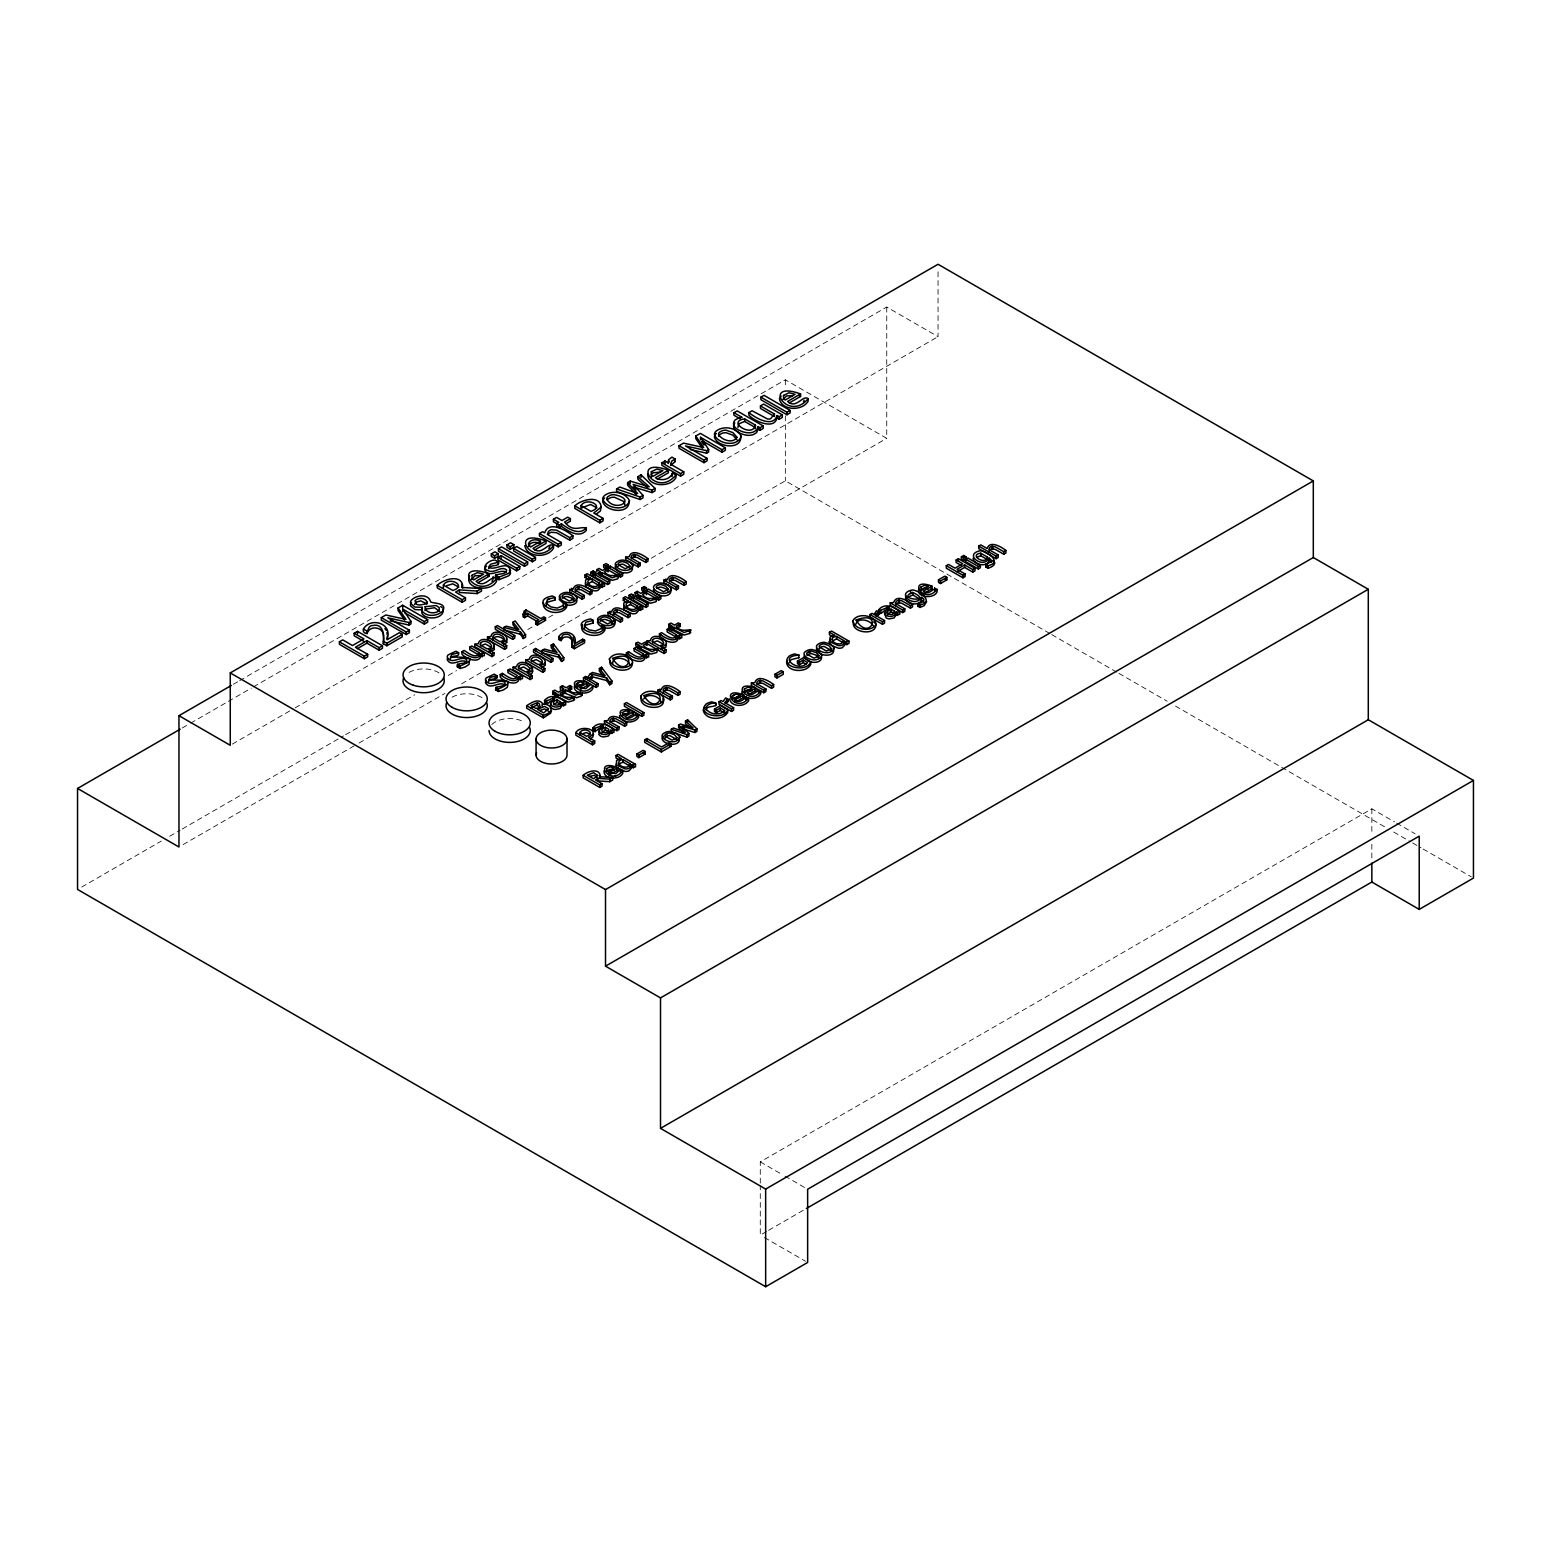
<?xml version="1.0" encoding="UTF-8"?>
<svg xmlns="http://www.w3.org/2000/svg" width="1551" height="1551" viewBox="0 0 1551 1551"><rect width="100%" height="100%" fill="white"/><g stroke="black" fill="none" stroke-linecap="round" stroke-linejoin="round"><path stroke-width="0.75" stroke-dasharray="5 3.75" d="M233.406 684.262L237.594 681.839M239.688 680.618L886.745 307.04L938.045 336.664L938.045 269.099M182.262 728.001L188.543 724.375M190.637 723.154L226.233 702.603M228.327 701.401L251.359 688.101M253.453 686.88L785.349 379.801L886.745 438.351L886.745 307.04M232.359 744.092L293.081 709.04M295.175 707.818L938.045 336.664M81.738 887.036L161.304 841.088M169.679 836.26L180.168 830.212M182.262 828.99L343.488 735.911M345.582 734.689L414.699 694.79M448.2 675.46L456.576 670.614M527.767 629.512L534.048 625.887M548.705 617.414L552.893 615.01M651.323 558.186L785.349 480.81L1049.678 633.428M183.154 844.578L356.963 744.228M359.056 743.026L444.904 693.452M461.655 683.778L886.745 438.351M760.281 1183.161L760.281 1161.893L1371.84 808.808L1394.504 821.894M766.562 1231.494L760.281 1235.119L760.281 1185.526M768.656 1230.292L804.252 1209.722M1396.559 823.077L1415.113 833.779M1051.772 634.63L1116.817 672.184M1118.911 673.386L1167.166 701.246M1175.542 706.093L1385.334 827.206M1393.729 832.053L1410.518 841.747M1412.612 842.969L1421.007 847.796M1423.101 849.017L1471.356 876.877M760.281 1161.893L782.925 1174.979M785 1176.162L805.589 1188.066M764.391 1237.504L805.589 1261.293M1371.84 808.808L1371.84 834.787M1371.84 844.248L1371.84 858.42M785.349 379.801L785.349 387.013M785.349 415.881L785.349 480.81M491.803 724.53A20.609 11.904 0 0 1 524.238 722.068M452.078 697.233A20.609 11.904 0 0 1 484.513 699.695M409.076 672.397A20.609 11.904 0 0 1 441.492 674.859"/><path stroke-width="1.5" d="M788.994 662.975L791.068 659.698L798.959 657.663M551.536 710.707L550.547 713.286L543.315 717.822L526.681 708.225L526.681 705.686C530.81 703.088 538.333 697.814 542.423 703.379L542.501 704.27C550.527 703.282 556.46 711.541 543.315 715.302L526.681 705.686M462.76 588.081L461.771 584.417M600.218 778.001L599.558 775.558M829.01 641.494L829.901 644.247M387.265 636.298L387.091 639.768L399.363 632.692L402.213 634.34L402.213 636.879L386.819 645.759L383.33 643.743L383.446 637.655M383.33 643.743C384.687 636.453 383.524 622.882 372.86 625.518C365.997 624.975 369.293 637.926 363.38 631.625L363.38 629.105C370.515 616.639 392.713 623.269 387.265 638.838M573.075 637.228L574.51 643.917L582.691 639.186L584.591 640.292L584.591 642.812L574.335 648.745L571.989 647.387L572.067 642.502M571.989 647.387C572.823 642.424 572.552 632.653 565.029 634.417C559.872 633.952 563.052 643.665 558.709 639.322L558.709 636.802C563.808 628.097 578.814 633.448 574.626 644.13M973.097 558.244C973.621 565.96 990.721 567.782 989.286 558.166L992.136 561.074L985.893 564.351L985.777 566.929L987.968 568.189C991.225 567.666 997.933 563.73 993.028 560.512M524.8 545.642C526.972 557.856 547.6 558.341 553.513 548.22L553.513 545.681C547.988 541.473 541.784 556.673 533.001 548.414L545.971 540.931L545.971 543.451L534.843 549.868M619.489 715.554C620.943 723.697 634.689 724.026 638.624 717.279L638.624 714.74C634.921 712.142 630.501 721.894 624.956 716.562L633.603 711.579L633.603 714.1L626.682 718.094M729.532 698.919C730.986 707.062 744.732 707.392 748.668 700.645L748.668 698.105C744.984 695.507 740.564 705.259 735 699.928L735 702.448M779.397 398.646C781.588 410.86 802.197 411.345 808.11 401.224L808.11 398.685C802.604 394.458 796.361 409.697 787.598 401.418L800.568 393.935L800.568 396.455L789.459 402.872M582.575 624.588C576.894 635.387 600.954 639.807 604.987 629.745L604.987 627.224L602.35 625.693L600.877 628.756L595.545 631.024L589.186 629.9L584.281 626.197L585.91 622.164L593.257 620.439L593.257 622.979L584.979 625.344L584.281 628.717M602.098 629.086L602.176 625.79M703.146 709.757C704.639 720.226 722.824 721.234 727.787 712.297L727.787 709.776L720.517 705.589L714.488 709.059L714.488 711.579L716.426 712.704L720.284 710.494L724.588 712.975L724.588 710.455L720.284 707.973L716.426 710.184L714.488 709.059M424.955 610.512L425.168 609.213L434.551 607.721L439.767 611.501M601.187 584.223L601.187 586.743L604.56 586.278L604.56 583.738L601.187 584.223L597.988 587.81A5.661 3.276 0 0 1 594.052 588.294L585.541 584.359L585.619 580.016A8.007 4.634 0 0 1 590.485 578.038L585.076 574.917L585.076 577.457L588.682 579.531M601.187 586.743L597.988 590.349A5.661 3.276 0 0 1 594.052 590.815L585.541 586.879L585.619 582.536M639.419 607.158L639.419 609.698L642.793 609.213L642.793 606.693L639.419 607.158L636.22 610.764A5.661 3.276 0 0 1 632.304 611.23L623.773 607.294L623.851 602.951A8.007 4.634 0 0 1 628.717 600.993L623.308 597.872L623.308 600.392L626.914 602.467M639.419 609.698L636.22 613.285A5.661 3.276 0 0 1 632.304 613.75L623.773 609.814L623.851 605.472M632.129 764.817L632.129 767.338L635.503 766.853L635.503 764.333L632.129 764.817L628.93 768.404A5.661 3.276 0 0 1 624.995 768.869L616.464 764.934L616.561 760.591A8.007 4.634 0 0 1 621.428 758.633L616.018 755.511L616.018 758.032L619.625 760.106M632.129 767.338L628.93 770.925A5.661 3.276 0 0 1 624.995 771.39L616.464 767.474M758.129 426.661L758.129 429.181L760.029 430.286L763.189 428.464L763.189 425.943L760.029 427.766L758.129 426.661L756.461 430.228L753.321 432.05A8.492 4.905 0 0 1 747.427 432.748C741.824 432.302 729.552 427.378 734.767 420.34A12.02 6.941 0 0 1 742.076 417.393L733.953 412.702L733.953 415.241L740.04 418.751M758.129 429.181L756.461 432.748L753.321 434.571A8.492 4.905 0 0 1 747.427 435.288C741.824 434.842 729.552 429.898 734.767 422.861M845.547 641.591L845.547 644.111L848.92 643.626L848.92 641.106L845.547 641.591L842.348 645.177A5.661 3.276 0 0 1 838.432 645.643L829.901 641.726L829.979 637.364A8.007 4.634 0 0 1 834.845 635.406L829.436 632.285L829.436 634.805L833.042 636.899M845.547 644.111L842.348 647.698A5.661 3.276 0 0 1 838.432 648.182L830.89 645.177M601.187 507.061C600.082 494.595 580.908 499.693 574.82 505.878L574.82 508.418L599.772 522.823L603.087 520.903L603.087 518.383L593.781 513.013L601.187 507.061L600.353 510.977L596.612 513.904M480.81 653.591C478.057 662.296 465.94 654.91 462.004 651.633L462.004 654.173C465.571 659.02 481.915 664.894 480.81 653.591L484.3 653.184L484.3 655.705L480.81 656.131M519.042 676.546C516.289 685.232 504.172 677.845 500.236 674.588L500.236 677.108C503.804 681.955 520.147 687.83 519.042 676.546L522.532 676.12L522.532 678.659L519.042 679.067M645.197 654.871C642.444 663.576 630.346 656.189 626.391 652.932L626.391 655.453C629.977 660.299 646.302 666.174 645.197 654.871L648.686 654.464L648.686 656.984L645.197 657.411M678.252 635.794C675.499 644.479 663.401 637.093 659.446 633.836L659.446 636.356C663.033 641.222 679.357 647.077 678.252 635.794L681.742 635.387L681.742 637.907L678.252 638.314M777.09 415.513C772.96 428.561 754.794 417.471 748.9 412.585L748.9 415.106C754.096 421.504 777.148 431.333 777.09 415.513L779.164 416.715L782.324 414.892L782.324 417.432L779.164 419.235L777.09 418.033M562.276 702.816C561.249 707.935 553.184 708.342 550.489 704.425L550.372 703.553C562.373 690.68 547.581 702.874 544.575 700.47C550.411 693.181 559.969 697.194 565.688 702.37L565.688 704.91L562.276 705.337L562.276 702.816L565.688 702.37M562.276 705.337L559.892 708.652L555.084 709.486A6.03 3.49 0 0 1 552.137 708.555L550.489 706.965M610.571 730.288C609.543 735.407 601.478 735.814 598.783 731.898L598.667 731.025C610.667 718.132 595.875 730.347 592.87 727.942C598.705 720.633 608.263 724.666 613.983 729.842L613.983 732.363L610.571 732.809L610.571 730.288L613.983 729.842M610.571 732.809L608.186 736.124L603.378 736.958A6.03 3.49 0 0 1 600.431 736.008L598.783 734.418L599.81 731.704M896.342 612.199C895.315 617.337 887.25 617.725 884.555 613.808L884.438 612.936C896.439 600.063 881.647 612.257 878.641 609.853C884.477 602.563 894.035 606.577 899.754 611.773L899.754 614.293L896.342 614.719L896.342 612.199L899.754 611.773M896.342 614.719L893.958 618.035L889.15 618.868A6.03 3.49 0 0 1 886.203 617.938L884.826 614.506M917.804 603.649C921.294 603.475 927.517 599.597 921.313 597.406C915.342 608.884 894.772 593.238 912.589 589.942C920.519 590.97 934.361 602.137 919.995 604.929L917.804 603.649L917.804 606.189L919.995 607.449L924.183 605.646L926.684 601.497M921.313 597.406C923.427 608.031 901.616 604.328 906.133 595.914M989.286 558.166C983.315 569.644 962.744 553.998 980.562 550.702C988.491 551.729 1002.334 562.877 987.968 565.669L985.893 564.351M599.423 583.195L596.767 586.259A3.257 1.881 0 0 1 594.149 586.511C588.43 586.743 584.359 579.298 592.23 579.046L599.423 583.195L598.86 587.228M637.655 606.15L634.999 609.194A3.257 1.881 0 0 1 632.381 609.446C626.662 609.679 622.591 602.234 630.462 602.001L637.655 606.15L637.655 608.671L630.462 604.522L625.906 606.732M630.365 763.79L627.709 766.834A3.257 1.881 0 0 1 625.072 767.086C619.353 767.318 615.301 759.893 623.172 759.641L630.365 763.79L630.171 767.086M755.473 425.129C752.603 438.448 725.946 421.29 744.693 418.906L755.473 425.129L755.182 428.813M843.783 640.563L841.146 643.607A3.257 1.881 0 0 1 838.509 643.859C832.79 644.092 828.738 636.666 836.59 636.414L843.783 640.563L843.783 643.083L836.59 638.934L832.034 641.145M987.56 557.158C985.312 565.805 968.347 554.715 980.717 553.203L987.56 557.158L987.56 559.678L980.717 555.723L976.568 557.41M560.531 701.808C559.388 708.826 547.774 702.971 557.061 699.811L560.531 701.808L560.531 704.328L557.061 702.332L557.061 699.811M608.38 733.293L608.826 731.801L605.375 729.804L605.375 727.283L608.826 729.28C607.682 736.298 596.069 730.424 605.375 727.283M894.597 611.191C893.454 618.209 881.84 612.354 891.127 609.194L894.597 611.191L894.597 613.711L891.127 611.714L891.127 609.194M549.888 546.34L548.899 548.55M672.01 476.603L672.494 473.016L675.926 475.013L675.926 477.534C670.478 488.235 646.34 486.801 647.853 473.617M620.361 769.548L615.689 773.658L609.097 772.611L609.097 775.151L617.744 770.149L617.744 767.629C592.075 757.702 609.369 787.753 622.785 770.808L620.478 769.47L620.361 772.068M746.07 700.024L746.264 696.864M919.084 588.449C914.877 597.329 933.76 599.675 937.037 591.881L937.037 589.361C933.334 586.763 928.913 596.515 923.368 591.183L932.015 586.181L932.015 588.721L923.368 593.703M471.504 579.357L475.013 575.731L481.081 575.595M528.406 546.514C529.763 541.59 536.84 541.396 540.485 543.839L540.485 541.299C536.84 538.876 529.763 539.069 528.406 543.994L530.578 547.018L540.485 541.299M621.893 716.135L624.239 713.712L628.271 713.615M783.003 399.518L786.531 395.893L792.6 395.738M743.976 692.541L747.155 689.865L752.041 690.757M479.026 652.564L479.026 655.104L469.72 649.714L469.72 647.194L479.026 652.564C476.758 660.203 467.53 652.351 464.098 650.431L462.004 651.633M613.207 615.534L613.75 613.963A5.06 2.928 0 0 1 615.708 612.412L619.353 612.703L628.136 617.666L630.249 616.464L630.249 613.944C626.294 610.687 614.215 603.281 611.443 611.986L607.953 612.393L607.953 614.913L620.439 622.125L622.533 620.904L622.533 618.384L613.207 613.013L613.75 611.443A5.06 2.928 0 0 1 615.708 609.892L619.353 610.163L628.136 615.146L630.249 613.944M643.413 653.843L643.413 656.383L634.107 650.993L634.107 648.473L643.413 653.843C641.145 661.482 631.936 653.63 628.504 651.711L626.391 652.932M675.945 638.838L676.469 637.287L667.163 631.916L667.163 629.396L676.469 634.766C674.2 642.405 664.991 634.533 661.56 632.634L659.446 633.836M663.091 693.258L663.615 691.707A5.06 2.928 0 0 1 665.592 690.156L669.218 690.428L678.02 695.41L680.114 694.189L680.114 691.668C676.158 688.411 664.08 681.005 661.308 689.71L657.818 690.137L657.818 692.657L670.303 699.85L672.397 698.648L672.397 696.128L663.091 690.738L663.615 689.167A5.06 2.928 0 0 1 665.592 687.616L669.218 687.907L678.02 692.89L680.114 691.668M774.434 413.981L774.434 416.502L760.455 408.436L760.455 405.916L774.434 413.981L770.653 418.673A3.432 1.978 0 0 1 767.493 418.983L752.041 410.763L748.9 412.585M895.489 605.995L896.032 604.425A5.06 2.928 0 0 1 897.99 602.874L901.616 603.165L910.418 608.128L912.511 606.926L912.511 604.405C908.556 601.148 896.478 593.742 893.706 602.447L890.235 602.854L890.235 605.375L902.701 612.587L904.815 611.365L904.815 608.845L895.489 603.475L896.032 601.904A5.06 2.928 0 0 1 897.99 600.353L901.616 600.625L910.418 605.607L912.511 604.405M988.879 552.078L989.402 550.508A5.06 2.928 0 0 1 991.36 548.957L995.005 549.248L1003.788 554.23L1005.901 553.009L1005.901 550.489C1001.946 547.232 989.868 539.826 987.095 548.531L980.814 544.905L978.7 546.107L978.7 548.627L996.091 558.67L998.185 557.468L998.185 554.928L988.879 549.558L989.402 547.988A5.06 2.928 0 0 1 991.36 546.437L995.005 546.708L1003.788 551.691L1005.901 550.489M563.517 607.158L563.866 606.131M367.122 633.564C369.623 624.471 384.648 626.992 383.33 636.802M561.191 640.621C562.858 634.553 572.881 636.22 571.989 642.773M422.221 607.313L421.872 610.745C426.486 617.376 437.518 616.387 442.772 610.978C448.084 601.807 430.461 603.921 430.48 601.42C428.309 593.471 416.153 595.061 411.5 600.063A10.14 5.855 0 0 0 410.569 603.378L415.028 607.081L422.221 607.313L421.872 613.265C426.195 621.098 445.408 618.771 443.082 608.651M492.675 637.48C494.575 628.504 512.295 640.078 499.752 641.571L492.675 637.48L492.675 640.02C494.071 634.185 503.455 636.802 504.56 641.339M625.014 505.199L624.045 501.632L614.506 497.27A5.991 3.451 0 0 0 610.241 497.832L607.914 499.17A6.03 3.49 0 0 0 607.236 499.945C615.921 512.78 637.984 499.364 614.506 494.75A5.991 3.451 0 0 0 610.241 495.292L607.914 496.63A6.03 3.49 0 0 0 606.945 499.112L607.352 500.023M643.626 698.958C647.349 692.657 659.446 695.759 661.094 702.235M706.015 709.97C707.101 704.484 717.085 708.555 715.98 703.049L711.696 701.847A15.083 8.705 0 0 0 706.442 703.805C695.042 714.332 723.755 721.448 727.787 709.776M550.372 706.073L551.497 704.232M668.132 463.439L669.47 461.151M587.674 678.95L588.566 677.419M604.056 770.731C603.048 779.494 619.14 780.463 622.785 773.329L622.785 770.808M741.998 691.087C740.99 699.85 757.082 700.819 760.727 693.685L760.727 691.164C757.024 688.547 752.603 698.299 747.039 692.987L755.686 687.985L755.686 690.505L748.784 694.499M414.485 604.328L416.463 602.021L420.709 600.877L426.816 603.707M543.335 602.738C541.764 613.42 562.334 616.077 566.755 606.809L566.755 604.27L564.118 602.757L562.645 605.821L557.294 608.089L550.954 606.945L546.049 603.242L547.658 599.229L555.025 597.503L555.025 600.024L546.747 602.408L546.049 605.782M609.911 660.435C607.604 671.312 633.021 674.491 632.401 662.742M641.242 697.698C638.295 709.408 667.764 711.347 662.878 698.764M853.399 622.106C851.092 633.002 876.509 636.181 875.888 624.413M670.672 465.436L675.189 461.558M589.361 680.269L592.385 677.69M786.764 660.648C784.709 671.893 806.229 673.89 810.746 664.39L810.746 661.87L803.496 657.682L797.466 661.153L797.466 663.692L799.405 664.817L803.244 662.587L806.113 664.255M491.997 581.412L492.695 580.152M803.496 401.554L804.193 400.294M450.236 658.845C451.419 654.27 459.988 657.954 458.611 652.738L455.975 651.226L448.065 654.949A7.503 4.323 0 0 0 447.328 657.391C451.845 665.34 461.093 655.045 466.696 659.582C467.452 665.573 455.858 661.366 457.409 666.891L460.182 668.481L465.164 666.988L469.081 664.39L469.274 661.133M488.468 681.8C489.651 677.225 498.239 680.889 496.863 675.693L494.207 674.162L486.297 677.884A7.503 4.323 0 0 0 485.56 680.327C490.077 688.276 499.325 677.981 504.928 682.518C506.576 688.179 490.62 685.581 498.414 688.896C522.338 678.834 496.882 680.114 488.584 680.152L490.252 677.419L496.863 675.693M566.755 604.27C559.989 619.217 527.224 600.78 552.35 595.972L555.025 597.503M604.987 627.224C598.221 642.172 565.456 623.735 590.582 618.907L593.257 620.439M601.691 732.886L605.375 729.804M887.463 614.816L891.127 611.714M810.746 661.87C806.714 673.541 778.001 666.426 789.42 655.918A15.083 8.705 0 0 1 794.674 653.94L798.959 655.142L798.765 657.779M488.643 568.674C490.252 563.808 499.616 567.53 498.53 562.063L495.157 560.124C489.437 559.388 479.143 568.073 488.701 570.846C494.73 573.637 501.186 565.398 506.518 569.915L506.498 570.865C504.598 576.061 494.575 571.989 495.467 577.67L498.995 579.706L508.418 575.944A10.101 5.836 0 0 0 510.531 572.901L509.31 570.167M489.05 573.792L476.079 581.276C484.881 589.516 491.085 574.316 496.591 578.542C476.041 603.339 449.557 559.484 489.05 573.792L489.05 576.313L477.941 582.73M553.513 545.681C532.962 570.477 506.46 526.623 545.971 540.931M675.926 475.013C655.375 499.81 628.892 455.936 668.384 470.244L668.384 472.764L657.275 479.181M808.11 398.685C787.559 423.481 761.076 379.627 800.568 393.935M638.624 714.74C627.069 730.967 607.061 703.631 632.459 710.92M748.668 698.105C735.271 715.069 717.977 685.019 743.646 694.945L743.646 697.465L736.725 701.459M760.727 691.164C749.152 707.392 729.164 680.036 754.562 687.326M937.037 589.361C923.62 606.305 906.327 576.274 932.015 586.181M874.493 614.952L875.733 613.75M480.577 645.817L485.308 643.995L491.609 647.426M518.81 668.752L523.54 666.93L530.132 670.982M531.47 661.443L536.181 659.621L542.501 663.072M558.709 639.322L559.95 637.81M652.622 642.676L657.353 640.854L663.654 644.305M616.561 763.111L615.844 766.524M587.674 583.777L592.23 581.567L599.423 585.735M725.248 703.553L727.904 701.711L727.904 699.191L725.713 697.911L722.979 701.556L721.118 700.49L719.024 701.692L719.024 704.232L731.51 711.424L733.604 710.222L733.604 707.683L724.744 702.584L727.904 699.191M876.179 616.406L878.835 614.564L878.835 612.025L876.664 610.764L873.93 614.409L872.069 613.343L869.975 614.545L869.975 617.065L882.461 624.278L884.555 623.075L884.555 620.536L875.695 615.417L878.835 612.025M908.13 597.174L912.744 594.983L919.588 598.938M544.575 700.47L544.575 703.01L546.708 704.232L550.935 700.916L554.269 700.781M592.87 727.942L592.87 730.463C596.166 733.972 598.434 725.907 602.563 728.253M469.662 575.906C463.361 589.225 491.667 592.753 496.591 581.063L496.591 578.542M780.037 397.308L781.181 396.067M574.917 684.902C570.71 693.782 589.593 696.128 592.87 688.334L592.87 685.813C581.315 702.041 561.307 674.685 586.705 681.975M606.383 771.157L610.047 769.374L614.099 770.401M732.285 698.454L738.334 696.981M920.635 589.71L924.299 587.945L928.351 588.973M703.786 708.555L704.91 707.411M724.588 710.455C720.11 715.69 711.638 714.72 707.023 710.222C702.002 705.22 717.745 699.637 715.806 705.666M485.56 567.084L486.607 566.134M544.575 703.01L545.855 701.827M592.87 730.463L594.169 729.3M570.361 518.674L564.564 522.028C572.998 532.516 578.988 526.487 586.297 527.883C579.143 536.103 567.996 528.523 561.423 523.85L559.291 525.072L553.416 521.756L553.416 519.236L556.576 517.414L561.947 520.516L567.744 517.162L570.361 518.674L570.361 521.194L566.503 523.424M618.81 575.382L612.218 577.844L602.234 572.707L599.074 572.513L599.074 575.033L602.234 575.227L612.218 580.365L617.88 578.756L618.81 575.382C614.467 574.723 608.768 577.941 604.328 571.485L608.186 569.256L606.441 568.248M657.062 598.337L650.451 600.78L640.466 595.642L637.306 595.448L637.306 597.969L640.466 598.163L650.451 603.3L656.112 601.691L657.062 598.337C652.7 597.658 647.019 600.877 642.56 594.421L646.437 592.191L644.693 591.183L644.693 593.723M564.002 690.951L560.144 693.181C564.545 698.822 570.225 697.155 574.626 697.097L569.004 699.617L558.03 694.402L554.87 694.208L554.87 696.748L556.305 695.914L552.718 693.859L552.718 691.319L554.812 690.117L558.399 692.192L562.257 689.943L564.002 690.951L564.002 693.491L560.144 695.72M574.626 697.097L573.696 700.47L568.015 702.06L558.03 696.922L556.615 697.737L556.615 695.216M567.802 691.3L571.66 689.071L571.66 686.531L567.802 688.78C572.241 695.216 577.922 691.998 582.284 692.677L575.673 695.119L565.688 689.982L564.273 690.796L562.528 689.788L563.944 688.974L560.357 686.899L560.357 689.439M582.284 692.677L581.334 696.05L576.662 697.737L562.528 692.328M635.794 643.355L639.38 645.429L639.38 647.95L635.794 645.875L635.794 643.355L637.888 642.153L641.474 644.208L645.352 641.978L647.077 642.986L643.219 645.216C647.62 650.858 653.301 649.171 657.702 649.132L652.079 651.653L641.125 646.437L637.965 646.244L637.965 648.764M690.757 630.036L684.165 632.498L674.181 627.341L671.021 627.166L671.021 629.687L674.181 629.88L684.165 635.018L689.827 633.409L690.757 630.036C686.414 629.376 680.734 632.595 676.275 626.139L680.133 623.909L680.133 626.43L676.275 628.659M885.563 613.614L886.649 612.684M553.843 704.794L557.061 702.332M656.926 588.411L658.477 587.519A3.994 2.307 0 0 1 661.327 587.15L665.806 588.721L668.539 591.9M730.734 697.194L731.839 696.418M598.802 619.935L599.888 619.179M523.036 614.235L525.867 609.911L540.872 618.558L543.819 616.852L545.506 617.841L545.506 620.361L537.402 625.053L535.696 624.064L535.696 621.544L538.72 619.799L527.573 613.362L524.548 615.107L523.036 614.235L523.036 616.755L524.548 617.628L527.573 615.883L536.859 621.253M590.369 738.838L592.87 736.899L593.471 734.205M806.346 1208.52L1371.84 882.034L1419.223 909.39L1419.223 836.163L807.644 1189.249L807.644 1262.475L765.651 1286.729L77.55 889.44L77.55 788.451L178.966 847.001L178.966 715.69L230.265 745.294L230.265 672.921L938.045 264.271L1313.309 480.926L1313.309 557.526L605.51 966.176L605.51 889.576L1313.309 480.926M178.966 715.69L231.312 685.464M77.55 788.451L180.168 729.203M498.433 548.705L501.574 546.883L527.65 561.927L527.65 564.448L524.49 566.27L498.433 551.225L498.433 548.705L524.49 563.75L527.65 561.927M733.953 412.702L737.113 410.899L763.189 425.943M760.882 397.172L764.023 395.35L790.099 410.414L790.099 412.934L786.939 414.757L760.882 399.693L760.882 397.172L786.939 412.236L790.099 410.414M491.318 553.901L494.905 551.826L498.181 553.726L498.181 556.247L494.595 558.321L491.318 556.421L491.318 553.901L494.595 555.781L498.181 553.726M507.003 544.847L510.589 542.772L513.866 544.653L513.866 547.193L510.279 549.267L507.003 547.367L507.003 544.847L510.279 546.727L513.866 544.653M357.37 648.667L366.928 643.142L379.142 650.199L382.457 648.279L382.457 645.759L379.142 647.659L366.928 640.621L355.45 647.232L367.665 654.289L367.665 656.829L364.349 658.729L339.398 644.324L339.398 641.804L342.713 639.884L352.504 645.546L363.981 638.915L354.19 633.254L354.19 635.794L363.981 641.435M354.19 633.254L357.505 631.354L382.457 645.759M402.833 611.695L402.833 609.175L410.957 621.369L408.941 622.533L387.866 617.821L409.367 630.229L409.367 632.75L406.265 634.533L381.313 620.129L381.313 617.608L385.831 614.991L405.955 619.411L398.084 607.934L402.698 605.258L427.649 619.663L427.649 622.203L424.334 624.103L404.772 612.819M459.348 589.903L455.567 592.094L465.474 597.833L465.474 600.353L462.159 602.273L437.208 587.868L437.208 585.328C442.985 579.609 460.686 573.696 462.76 585.561L461.752 587.441L481.489 588.585L481.489 591.105L477.185 593.587L459.348 592.443L459.348 589.903L477.185 591.067L481.489 588.585M700.509 439.825L700.509 437.304L708.633 449.499L706.636 450.662L685.542 445.951L707.043 458.359L707.043 460.88L703.941 462.663L678.989 448.258L678.989 445.738L683.526 443.121L703.65 447.541L695.779 436.064L700.373 433.388L725.325 447.793L725.325 450.333L722.01 452.233L702.467 440.949M443.373 585.057C448.762 575.983 467.801 585.58 452.795 590.504L443.373 585.057L443.373 587.596M580.985 505.607C586.801 496.533 605.762 506.266 590.95 511.365L580.985 505.607L580.985 508.146L590.621 504.482L596.883 507.836M363.38 629.105L367.122 631.044M497.929 557.468L501.089 555.646L519.798 566.464L519.798 568.984L516.657 570.807L497.929 559.989L497.929 557.468L516.657 568.286L519.798 566.464M513.614 548.414L516.774 546.592L535.483 557.41L535.483 559.93L532.342 561.753L513.614 550.935L513.614 548.414L532.342 559.213L535.483 557.41M572.901 535.812L569.74 537.635L556.557 530.151L551.109 529.744A7.6 4.382 0 0 0 548.162 532.071L547.348 534.416L561.326 542.482L561.326 545.002L558.186 546.824L539.457 536.026L539.457 533.505L542.617 531.683L544.692 532.885C548.841 519.818 566.949 530.927 572.901 535.812L572.901 538.333L569.74 540.155L556.557 532.691L551.109 532.264A7.6 4.382 0 0 0 548.162 534.591M655.026 488.391L652.099 490.077L633.099 484.397L642.986 495.351L642.986 497.871L640.098 499.538L616.581 491.493L616.581 488.972L619.857 487.072L637.655 493.548L627.612 482.613L630.21 481.101L649.249 486.84L637.868 476.68L641.048 474.858L655.026 488.391L655.026 490.911L652.099 492.598L633.099 486.917L635.929 490.038M675.189 459.038L672.048 460.841L670.478 464.137L683.758 471.795L683.758 474.335L680.598 476.138L661.889 465.339L661.889 462.818L665.03 460.996L667.822 462.605L668.675 459.619L671.913 457.138L675.189 459.038L675.034 461.655M760.455 405.916L763.596 404.094L782.324 414.892M495.467 575.13L498.995 577.185L508.418 573.424A10.101 5.836 0 0 0 510.531 570.361C507.235 559.64 494.847 571.621 488.662 567.084L490.62 564.254L498.53 562.063M553.416 519.236L558.806 522.338L556.673 523.559L556.673 526.08L559.291 527.592L561.423 526.371C567.996 531.043 579.143 538.624 586.297 530.403L586.297 527.883M668.384 470.244L655.414 477.727C661.036 481.45 670.187 479.686 672.494 473.016M390.212 620.865L408.941 625.053L410.957 623.89L410.957 621.369M690.234 449.519L706.636 453.183L708.633 452.02L708.633 449.499M493.16 579.085L493.16 576.565M495.467 577.67L497.27 577.418M339.398 641.804L364.349 656.209L367.665 654.289M383.33 641.222L386.819 643.238L402.213 634.34M381.313 617.608L406.265 632.013L409.367 630.229M402.833 609.175L424.334 621.583L427.649 619.663M437.208 585.328L462.159 599.733L465.474 597.833M539.457 533.505L558.186 544.304L561.326 542.482M574.82 505.878L599.772 520.283L603.087 518.383M616.581 488.972L640.098 497.018L642.986 495.351M661.889 462.818L680.598 473.617L683.758 471.795M678.989 445.738L703.941 460.143L707.043 458.359M700.509 437.304L722.01 449.712L725.325 447.793M495.292 626.759L497.386 625.557L514.777 635.58L514.777 638.12L512.664 639.322L495.292 629.299L495.292 626.759L512.664 636.802L514.777 635.58M585.076 574.917L587.189 573.715L604.56 583.738M590.757 572.377L593.141 571.001L595.332 572.261L595.177 577.282L607.643 584.494L609.737 583.273L609.737 580.753L597.271 573.54L592.928 576.158L590.757 574.917L590.757 572.377L592.928 573.637L595.332 572.261M608.205 564.816L605.821 566.212L605.821 568.732L603.63 567.472L603.63 564.952L606.034 563.575L608.205 564.816L608.186 571.776L606.441 570.768M596.902 572.145L596.902 569.624L598.996 568.403L602.583 570.477L610.144 566.115L622.63 573.327L622.63 575.848L620.536 577.05L608.05 569.857M585.076 577.457L587.189 576.235M524.994 614.254L524.141 613.44L525.867 612.432L525.867 609.911M458.611 652.738L452 654.483L450.352 657.217C458.65 657.178 484.106 655.879 460.182 665.961L457.409 664.371M469.72 647.194L471.814 645.972L484.3 653.184M474.858 644.227L478.251 643.762C481.14 632.285 504.812 647.038 488.798 649.85L494.032 652.874L494.032 655.394L491.938 656.616L474.858 646.748L474.858 644.227L491.938 654.095L494.032 652.874M487.499 636.918L490.911 636.472C493.8 624.995 517.452 639.729 501.458 642.56L506.673 645.565L506.673 648.105L504.579 649.307L487.499 639.458L487.499 636.918L504.579 646.786L506.673 645.565M503.92 627.438L506.188 626.139L518.829 629.493L512.993 622.203L515.184 620.943L525.556 634.689L525.556 637.209L523.307 638.508L520.322 634.204L520.322 631.684L503.92 627.438L503.92 629.977L520.322 634.204M591.997 590.989L589.903 592.211L581.121 587.228L577.476 586.957A5.06 2.928 0 0 0 575.518 588.508L574.975 590.059L584.3 595.448L584.3 597.969L582.207 599.19L569.721 591.978L569.721 589.458L573.211 589.05C575.983 580.345 588.042 587.732 591.997 590.989L591.997 593.529L589.903 594.731L581.121 589.748L577.476 589.477A5.06 2.928 0 0 0 575.518 591.028M599.074 572.513L600.489 571.699L596.902 569.624M647.95 558.709L645.836 559.911L637.054 554.928L633.409 554.657A5.06 2.928 0 0 0 631.451 556.208L630.908 557.778L640.233 563.149L640.233 565.669L638.14 566.89L625.654 559.678L625.654 557.158L629.144 556.751C631.916 548.046 643.975 555.452 647.95 558.709L647.95 561.229L645.836 562.431L637.054 557.468L633.409 557.177A5.06 2.928 0 0 0 631.451 558.728M487.499 639.458L489.593 638.236M457.409 666.891L459.639 666.659M535.696 621.544L537.402 622.513L545.506 617.841M569.721 589.458L582.207 596.65L584.3 595.448M595.177 574.762L607.643 581.974L609.737 580.753M608.05 567.317L620.536 574.529L622.63 573.327M625.654 557.158L638.14 564.37L640.233 563.149M535.696 624.064L538.72 622.319M523.307 638.508L523.307 635.968L525.556 634.689M533.525 649.714L535.618 648.492L553.009 658.535L553.009 661.056L550.896 662.277L533.525 652.234L533.525 649.714L550.896 659.737L553.009 658.535M623.308 597.872L625.421 596.65L642.793 606.693M628.989 595.332L631.373 593.936L633.564 595.196L633.409 600.237L645.875 607.43L647.988 606.228L647.988 603.688L635.503 596.495L631.16 599.113L628.989 597.852L628.989 595.332L631.16 596.573L633.564 595.196M644.266 586.511L644.053 591.668L641.862 590.408L641.862 587.887L644.266 586.511L646.437 587.771L646.437 594.712M637.306 597.969L638.721 597.154L635.135 595.08L635.135 592.56L637.228 591.358L640.815 593.413L648.376 589.05L660.862 596.263L660.862 598.783L658.768 600.004L646.282 592.792M623.308 600.392L625.421 599.171M646.437 587.771L644.053 589.147L641.862 587.887M558.709 636.802L561.191 638.101M500.236 674.588L502.35 673.367C505.781 675.286 514.99 683.138 517.259 675.519L507.952 670.129L507.952 672.649L517.259 678.039M507.952 670.129L510.046 668.927L522.532 676.12M513.09 667.163L516.502 666.717C519.391 655.239 543.044 669.974 527.049 672.804L532.264 675.809L532.264 678.349L530.171 679.551L513.09 669.683L513.09 667.163L530.171 677.031L532.264 675.809M525.731 659.873L529.143 659.408C532.032 647.93 555.685 662.684 539.69 665.495L544.905 668.52L544.905 671.04L542.811 672.262L525.731 662.393L525.731 659.873L542.811 669.722L544.905 668.52M542.152 650.392L544.42 649.074L557.061 652.448L551.225 645.138L553.416 643.878L563.788 657.624L563.788 660.144L561.54 661.443L558.573 657.139L558.573 654.619L542.152 650.392L542.152 652.913L558.573 657.139M637.306 595.448L638.721 594.634L635.135 592.56M686.182 581.644L684.069 582.846L675.286 577.883L671.641 577.592A5.06 2.928 0 0 0 669.683 579.143L669.16 580.714L678.466 586.084L678.466 588.624L676.372 589.826L663.886 582.633L663.886 580.093L667.376 579.686C670.148 570.981 682.227 578.387 686.182 581.644L686.182 584.165L684.069 585.386L675.286 580.404L671.641 580.113A5.06 2.928 0 0 0 669.683 581.664M507.914 684.844L507.313 687.326L503.396 689.943L498.414 691.436L495.641 689.827L497.871 689.594M602.176 628.31L602.35 625.693M571.989 644.867L574.335 646.224L584.591 640.292M607.953 612.393L620.439 619.605L622.533 618.384M633.409 597.697L645.875 604.909L647.988 603.688M646.282 590.272L658.768 597.465L660.862 596.263M663.886 580.093L676.372 587.306L678.466 586.084M561.54 661.443L561.54 658.923L563.788 657.624M560.357 686.899L562.47 685.697L566.057 687.772L569.915 685.542L571.66 686.531M671.021 629.687L672.436 628.872L668.849 626.798L668.849 624.278L670.943 623.056L674.53 625.131L678.407 622.901L680.133 623.909M552.718 693.859L554.812 692.638M668.849 626.798L670.943 625.596M530.791 708.031L536.355 705.317L540.039 706.713M554.87 694.208L556.305 693.394L552.718 691.319M592.385 675.17L589.225 678.562L598.085 683.681L598.085 686.201L595.991 687.423L583.506 680.21L583.506 677.69L585.619 676.469L587.461 677.535L590.194 673.909L592.385 675.17L592.269 677.748M599.365 668.52L601.555 667.26L611.928 681.005L611.928 683.526L609.679 684.825L606.712 680.521L606.712 678L590.311 673.754L592.579 672.455L605.22 675.829L599.365 668.52L599.365 671.06L603.746 676.527M634.107 648.473L636.201 647.252L648.686 654.464M637.965 646.244L639.38 645.429M645.352 644.518L647.077 645.507L646.903 641.086L650.296 640.621C653.184 629.163 676.856 643.898 660.842 646.728L666.077 649.733L666.077 652.254L663.983 653.475L646.903 643.607M667.163 629.396L669.256 628.174L681.742 635.387M671.021 627.166L672.436 626.352L668.849 624.278M659.446 636.356L661.56 635.154M657.702 649.132L656.771 652.486L651.11 654.095L641.125 648.958L639.71 649.772L639.71 647.252M546.708 704.232L546.824 701.634M580.927 689.148L587.848 685.154L587.848 682.634L579.202 687.636L585.793 688.663L590.582 684.495M583.506 677.69L595.991 684.883L598.085 683.681M609.679 684.825L609.679 682.304L611.928 681.005M646.903 641.086L663.983 650.955L666.077 649.733M624.394 703.766L626.507 702.545L643.878 712.588L643.878 715.108L641.784 716.329L624.394 706.287L624.394 703.766L641.784 713.809L643.878 712.588M575.848 732.654C580.559 723.929 602.583 730.347 588.488 737.404L594.692 740.99L594.692 743.511L592.482 744.79L575.848 735.193L575.848 732.654L592.482 742.27L594.692 740.99M579.958 732.479C583.835 726.43 596.476 732.906 586.608 736.318L579.958 732.479L579.958 735M626.74 722.475L624.646 723.697L615.863 718.714L612.218 718.443A5.06 2.928 0 0 0 610.26 719.994L609.717 721.545L619.043 726.934L619.043 729.455L616.93 730.676L604.463 723.464L604.463 720.944L607.953 720.536C610.726 711.831 622.785 719.218 626.74 722.475L626.74 725.015L624.646 726.217L615.863 721.234L612.218 720.963A5.06 2.928 0 0 0 610.26 722.514M604.463 720.944L616.93 728.136L619.043 726.934M657.818 690.137L670.303 697.33L672.397 696.128M616.018 755.511L618.112 754.29L635.503 764.333M829.436 632.285L831.549 631.083L848.92 641.106M597.949 778.369L595.41 779.843L602.021 783.662L602.021 786.183L599.81 787.462L583.176 777.846L583.176 775.326C587.034 771.506 598.841 767.571 600.218 775.481L599.539 776.741L612.703 777.497L612.703 780.017L609.834 781.685L597.949 780.909L597.949 778.369L609.834 779.145L612.703 777.497M644.673 739.827L646.903 738.547L661.56 747.02L668.985 742.716L670.963 743.86L670.963 746.38L661.308 751.944L644.673 742.347L644.673 739.827L661.308 749.424L670.963 743.86M957.006 571.834L964.644 567.414L972.787 572.125L975.017 570.846L975.017 568.325L972.787 569.585L964.644 564.894L957.006 569.314L965.149 574.006L965.149 576.545L962.938 577.806L946.304 568.209L946.304 565.688L948.514 564.409L955.028 568.17L962.686 563.75L956.153 559.989L956.153 562.509L961.058 565.34M956.153 559.989L958.382 558.709L975.017 568.325M961.368 556.848L963.753 555.471L965.943 556.731L965.788 561.753L978.254 568.965L980.368 567.763L980.368 565.223L967.882 558.03L963.539 560.648L961.368 559.388L961.368 556.848L963.539 558.108L965.943 556.731M798.959 655.142C776.469 656.209 799.347 673.716 807.548 662.548L803.244 660.067L799.405 662.277L797.466 661.153M682.304 726.198L688.896 733.507L688.896 736.027L686.957 737.152L671.292 731.781L671.292 729.261L673.483 728.001L685.348 732.305L678.64 725.015L680.366 724.007L693.084 727.846L685.484 721.06L687.597 719.838L696.922 728.873L696.922 731.393L694.984 732.518L682.304 728.718L682.304 726.198L694.984 729.998L696.922 728.873M773.639 684.573L771.545 685.794L762.743 680.811L759.118 680.521A5.06 2.928 0 0 0 757.159 682.072L756.617 683.642L765.942 689.032L765.942 691.552L763.829 692.754L751.363 685.561L751.363 683.041L754.852 682.614C757.605 673.909 769.684 681.316 773.639 684.573L773.639 687.093L771.545 688.314L762.743 683.332L759.118 683.06A5.06 2.928 0 0 0 757.159 684.611M684.01 733.371L678.64 727.535L680.366 726.547M636.879 753.96L643.18 750.316L645.216 751.498L645.216 754.019L638.915 757.644L636.879 756.481L636.879 753.96L638.915 755.124L645.216 751.498M774.938 674.258L781.239 670.614L783.255 671.777L783.255 674.317L776.954 677.942L774.938 676.779L774.938 674.258L776.954 675.422L783.255 671.777M938.491 579.822L944.792 576.177L946.827 577.36L946.827 579.88L940.526 583.525L938.491 582.342L938.491 579.822L940.526 580.985L946.827 577.36M878.641 612.393C881.937 615.902 884.206 607.818 888.335 610.163M740.001 695.197L733.39 698.997L731.936 696.981L733.449 694.964L736.783 694.15L740.001 695.197L740.001 697.717M609.097 772.611L617.744 767.629M735 699.928L743.646 694.945M746.264 699.385L746.38 696.787M758.42 692.366L758.42 689.846M583.176 775.326L599.81 784.922L602.021 783.662M671.292 729.261L686.957 734.612L688.896 733.507M719.024 701.692L731.51 708.904L733.604 707.683M751.363 683.041L763.829 690.234L765.942 689.032M869.975 614.545L882.461 621.757L884.555 620.536M890.235 602.854L902.701 610.066L904.815 608.845M946.304 565.688L962.938 575.285L965.149 574.006M965.788 559.232L978.254 566.445L980.368 565.223M978.7 546.107L996.091 556.15L998.185 554.928M917.804 606.189L919.995 605.51M985.777 566.929L986.746 566.638M660.513 997.913L1368.292 589.283L1368.292 719.742L660.513 1128.372L660.513 997.913L605.51 966.176M660.513 1128.372L765.651 1189.094L1473.45 780.444L1473.45 878.079L1419.223 909.39M540 710.455L544.498 708.904L548.569 711.25M446.669 585.696L452.795 583.835L458.786 587.189M589.477 776.411L594.421 775.287L597.658 777.943M581.799 733.953L586.375 732.576L590.291 734.302M503.571 644.615L507.041 642.327L506.305 638.644M541.803 667.55L545.293 665.263L545.235 662.529M529.162 674.859L531.993 673.328L532.943 670.788M547.503 599.81L549.17 599.209M577.224 683.545L578.426 683.138M733.022 695.837L734.224 695.43M755.473 427.649L744.693 421.426L738.528 423.966L737.985 427.397M912.744 592.443C894.5 599.384 935.292 603.106 912.744 592.443L912.744 594.983M630.365 766.31L623.172 762.161L619.062 763.848L618.422 765.515M488.798 652.389L494.401 649.617L493.664 645.953M660.842 649.249L665.806 647.252L666.407 643.762M614.623 776.372L615.689 776.179M537.053 702.739L530.791 705.511L535.657 708.322C543.567 708.536 537.596 698.667 537.053 705.278M660.416 472.047L653.087 472.822L651.323 474.276L651.401 477.398M582.536 684.689L577.651 685.193L576.507 688.237M565.747 604.619C569.585 606.46 579.647 604.211 576.216 598.667M592.656 676.895L606.712 680.521M807.354 660.435C811.406 663.44 822.166 663.421 821.565 656.752M564.196 604.037L559.329 599.578A7.038 4.052 0 0 1 560.57 596.98M1313.309 557.526L1368.292 589.283M1368.292 719.742L1473.45 780.444M798.862 395.466L800.568 396.455M989.286 560.687L991.612 562.199M944.792 578.717L946.827 579.88M930.871 588.062L932.015 588.721M921.313 599.927L924.202 602.35M876.664 613.304L878.835 614.564L878.641 609.853M603.63 564.952L605.821 566.212M678.407 625.421L680.133 626.43M688.877 631.47L690.757 632.556M754.562 689.846L755.686 690.505M742.502 696.806L743.646 697.465M487.344 575.324L489.05 576.313M543.819 619.392L545.506 620.361M586.705 684.495L587.848 685.154M632.459 713.441L633.603 714.1M571.66 689.071L569.915 688.062L569.915 685.542M580.384 694.111L582.284 695.197M668.985 745.255L670.963 746.38M422.318 609.892L415.028 609.601L410.569 605.898A10.14 5.855 0 0 1 411.5 602.583M562.257 692.483L564.002 693.491M572.746 698.532L574.626 699.617M643.18 752.855L645.216 754.019M494.207 676.682L496.863 678.214L496.688 675.79M616.6 769.49L617.744 770.149M230.265 672.921L605.51 889.576M440.717 606.615L442.113 607.585M506.518 572.435C500.353 567.782 487.731 579.803 484.532 569.043M504.928 685.057C499.325 680.521 490.077 690.796 485.56 682.847A7.503 4.323 0 0 1 486.297 680.404M530.849 667.977L531.896 668.888M647.62 487.925L637.868 479.201L637.868 476.68M690.04 727.652L685.484 723.58L685.484 721.06M613.44 620.691L614.448 621.602M805.977 659.524L804.038 656.752A7.038 4.052 0 0 1 804.116 655.821M873.678 621.97L875.016 623.192M636.22 494.498L627.612 485.133L627.612 482.613M554.153 651.323L551.225 647.678L551.225 645.138M517.375 630.21L512.993 624.723L512.993 622.203M384.939 628.485L386.296 630.365M833.333 648.667C836.454 657.508 818.269 656.887 816.466 649.578A7.038 4.052 0 0 1 816.524 648.648M632.149 566.367C635.27 575.227 617.085 574.607 615.262 567.278A7.038 4.052 0 0 1 616.503 564.7M678.97 737.772C682.091 746.632 663.906 746.012 662.083 738.703A7.038 4.052 0 0 1 663.324 736.105M606.712 678L609.679 682.304M558.573 654.619L561.54 658.923M520.322 631.684L523.307 635.968M702.332 448.161L695.779 438.584L695.779 436.064M404.656 620.032L398.084 610.454L398.084 607.934M701.672 441.57L703.999 445.059M541.9 705.046L542.501 706.791M831.452 650.664L824.279 646.515A3.994 2.307 0 0 0 821.429 646.883L819.878 647.775A4.013 2.326 0 0 0 819.219 648.841M630.268 568.364L623.095 564.215A3.994 2.307 0 0 0 620.245 564.583L618.694 565.475A4.013 2.326 0 0 0 618.015 566.542M677.089 739.788L669.916 735.639A3.994 2.307 0 0 0 667.066 736.008L665.515 736.899A4.013 2.326 0 0 0 664.875 738.547L665.146 739.148M612.684 663.46C612.199 654.91 628.853 657.954 629.745 664.991M873.232 625.79C870.499 620.012 857.936 616.852 855.803 624.258M740.777 437.401C740.777 449.868 717.842 447.444 714.488 437.382A10.547 6.088 0 0 1 716.329 433.505M671.04 590.233C671.04 598.55 655.743 596.941 653.514 590.214A7.038 4.052 0 0 1 653.572 589.302M629.086 501.884C629.066 514.37 606.131 511.946 602.777 501.865A10.547 6.088 0 0 1 604.619 497.987M615.107 622.533C615.107 630.85 599.81 629.241 597.562 622.513A7.038 4.052 0 0 1 598.046 620.73M466.87 663.033L466.696 662.103C461.093 657.566 451.845 667.861 447.328 659.912A7.503 4.323 0 0 1 447.541 658.264M386.955 632.478L387.227 634.747M819.064 658.419L816.349 655.259L811.852 653.688A3.994 2.307 0 0 0 809.002 654.057L807.47 654.949A4.013 2.326 0 0 0 807.005 655.453M737.016 439.883L732.944 435.133L726.217 432.787A5.991 3.451 0 0 0 721.932 433.33L719.625 434.668A6.03 3.49 0 0 0 718.617 436.277M612.606 624.181L609.873 621.02L605.394 619.45A3.994 2.307 0 0 0 602.544 619.818L600.993 620.71A4.013 2.326 0 0 0 600.547 621.234M574.355 601.245L571.64 598.085L567.162 596.515A3.994 2.307 0 0 0 564.312 596.883L562.761 597.775A4.013 2.326 0 0 0 562.296 598.298M1371.84 863.131L1371.84 882.034M1003.788 551.691L1003.788 554.23M996.091 556.15L996.091 558.67M992.776 546.165L992.776 548.686M992.078 546.223L992.078 548.744M987.968 565.669L987.968 568.189M980.717 553.203L980.717 555.723M978.254 566.445L978.254 568.965M972.787 569.585L972.787 572.125M964.644 564.894L964.644 567.414M963.753 555.471L963.539 560.648M962.938 575.285L962.938 577.806M958.382 558.709L958.382 561.249M940.526 580.985L940.526 583.525M934.749 588.042L934.749 590.563L934.633 588.12M919.995 604.929L919.995 607.449M917.901 603.591L917.901 606.111M910.611 591.086L910.611 593.606M910.418 605.607L910.418 608.128M902.701 610.066L902.701 612.587M899.406 600.063L899.406 602.602M898.708 600.14L898.708 602.66M897.661 612.975L897.661 615.495M889.46 608.225L889.46 610.745M889.053 607.992L889.053 610.512M887.637 607.43L887.637 609.97M886.978 607.372L886.978 609.892M882.461 621.757L882.461 624.278M880.89 611.016L880.774 613.614M878.157 612.335L878.157 614.855M846.827 642.327L846.827 644.848M836.59 636.414L836.59 638.934M803.244 660.067L803.244 662.587M799.405 662.277L799.405 664.817M786.939 412.236L786.939 414.757M779.164 416.715L779.164 419.235M776.954 675.422L776.954 677.942M771.545 685.794L771.545 688.314M765.651 1189.094L765.651 1286.729M763.829 690.234L763.829 692.754M760.533 680.249L760.533 682.77M760.029 427.766L760.029 430.286M759.835 680.307L759.835 682.847M744.693 418.906L744.693 421.426M731.51 708.904L731.51 711.424M727.787 699.249L727.787 701.769M727.206 699.482L727.206 702.002M722.01 449.712L722.01 452.233M720.284 707.973L720.284 710.494M716.426 710.184L716.426 712.704M706.636 450.662L706.636 453.183M703.941 460.143L703.941 462.663M694.984 729.998L694.984 732.518M687.597 719.838L687.597 722.359M686.957 734.612L686.957 737.152M684.069 582.846L684.069 585.386M680.598 473.617L680.598 476.138M679.648 636.589L679.648 639.109M678.64 725.015L678.64 727.535M678.02 692.89L678.02 695.41M676.372 587.306L676.372 589.826M676.469 634.766L676.469 637.287M674.181 627.341L674.181 629.88M673.056 577.321L673.056 579.841M672.766 628.174L672.766 630.695M672.359 577.379L672.359 579.9M670.303 697.33L670.303 699.85M669.256 628.174L669.256 630.695M666.988 687.345L666.988 689.865M666.29 687.403L666.29 689.943M665.98 578.891L665.98 581.412M665.03 460.996L665.03 463.516M663.983 650.955L663.983 653.475M661.308 749.424L661.308 751.944M659.931 688.915L659.931 691.436M658.768 597.465L658.768 600.004M655.162 597.232L655.045 599.83M652.099 490.077L652.099 492.598M646.903 738.547L646.903 741.068M646.593 655.685L646.593 658.206M645.836 559.911L645.836 562.431M645.875 604.909L645.875 607.43M641.784 713.809L641.784 716.329M641.048 474.858L641.048 477.378M641.125 646.437L641.125 648.958M640.699 607.895L640.699 610.435M640.466 595.642L640.466 598.163M640.098 497.018L640.098 499.538M639.051 596.456L639.051 598.977M638.915 755.124L638.915 757.644M638.14 564.37L638.14 566.89M637.228 591.358L637.228 593.878M636.337 713.421L636.201 716.019M634.824 554.366L634.824 556.906M634.126 554.444L634.126 556.964M633.39 765.535L633.39 768.075M631.16 596.573L631.16 599.113M630.462 602.001L630.462 604.522M630.21 481.101L630.21 483.641M628.504 651.711L628.504 654.231M628.136 615.146L628.136 617.666M624.646 723.697L624.646 726.217M623.172 759.641L623.172 762.161M620.536 574.529L620.536 577.05M620.439 619.605L620.439 622.125M617.124 609.601L617.124 612.141M616.93 574.297L616.93 576.817M616.93 728.136L616.93 730.676M616.426 609.679L616.426 612.199M613.634 718.152L613.634 720.672M612.936 718.229L612.936 720.75M611.908 731.044L611.908 733.584M610.144 566.115L610.144 568.635M610.047 611.191L610.047 613.711M609.834 779.145L609.834 781.685M607.643 581.974L607.643 584.494M603.281 726.081L603.281 728.602M602.234 572.707L602.234 575.227M602.467 584.96L602.467 587.48M601.866 725.519L601.866 728.039M601.555 667.26L601.555 669.78M601.206 725.441L601.206 727.962M600.819 573.521L600.819 576.041M599.772 520.283L599.772 522.823M599.81 784.922L599.81 787.462M595.991 684.883L595.991 687.423M595.119 729.106L595.119 731.626M595.002 729.183L595.002 731.704M593.141 571.001L593.141 573.521M592.928 573.637L592.928 576.158M593.083 620.555L593.083 623.075M592.23 579.046L592.23 581.567M592.482 742.27L592.482 744.79M591.687 675.48L591.687 678M589.903 592.211L589.903 594.731M585.619 676.469L585.619 678.989M582.691 639.186L582.691 641.707M582.207 596.65L582.207 599.19M580.384 691.591L580.268 694.169M578.891 586.666L578.891 589.186M578.193 586.743L578.193 589.264M574.335 646.224L574.335 648.745M571.815 588.236L571.815 590.776M569.74 537.635L569.74 540.155M567.007 739.051A15.471 8.918 0 0 1 543.819 746.787A15.471 8.918 0 0 1 543.819 731.316A15.471 8.918 0 0 1 567.007 739.051L567.007 755.046A15.471 8.918 0 0 1 549.519 763.906A15.471 8.918 0 0 1 536.607 752.739M565.688 689.982L565.688 692.502M564.273 690.796L564.273 693.336M563.595 703.592L563.595 706.112M562.47 685.697L562.47 688.217M561.423 523.85L561.423 526.371M561.074 638.159L561.074 640.679M559.291 525.072L559.291 527.592M558.186 544.304L558.186 546.824M558.03 694.402L558.03 696.922M554.831 597.6L554.831 600.14M553.416 643.878L553.416 646.399M553.571 698.047L553.571 700.587M552.912 697.969L552.912 700.509M550.896 659.737L550.896 662.277M543.315 715.302L543.315 717.822M542.811 669.722L542.811 672.262M537.402 622.513L537.402 625.053M536.084 739.051L536.084 755.046M535.618 648.492L535.618 651.013M532.342 559.213L532.342 561.753M530.171 677.031L530.171 679.551M527.573 613.362L527.573 615.883M524.49 563.75L524.49 566.27M524.548 615.107L524.548 617.628M524.141 610.9L524.141 613.44M520.419 677.341L520.419 679.861M516.657 568.286L516.657 570.807M512.664 636.802L512.664 639.322M510.279 546.727L510.279 549.267M504.579 646.786L504.579 649.307M502.35 673.367L502.35 675.887M501.089 555.646L501.089 558.186M498.995 577.185L498.995 579.706M498.356 562.16L498.356 564.68M498.414 688.896L498.414 691.436M495.622 575.033L495.622 577.573M495.797 687.209L495.641 689.827M494.595 555.781L494.595 558.321M491.938 654.095L491.938 656.616M482.187 654.406L482.187 656.926M477.185 591.067L477.185 593.587M462.159 599.733L462.159 602.273M460.182 665.961L460.182 668.481M457.564 664.274L457.564 666.794M424.334 621.583L424.334 624.103M408.941 622.533L408.941 625.053M406.265 632.013L406.265 634.533M402.698 605.258L402.698 607.798M386.819 643.238L386.819 645.759M379.142 647.659L379.142 650.199M366.928 631.16L366.928 633.68M366.928 640.621L366.928 643.142M364.349 656.209L364.349 658.729M357.505 631.354L357.505 633.874M529.57 727.4A20.609 11.904 0 0 1 512.353 742.289A20.609 11.904 0 0 1 489.05 730.482M486.568 702.564A20.609 11.904 0 0 1 466.657 717.551A20.609 11.904 0 0 1 446.746 702.564M443.567 677.748A20.609 11.904 0 0 1 423.636 692.715A20.609 11.904 0 0 1 403.725 677.748M665.728 734.728A6.96 4.013 0 0 1 667.124 734.302M809.06 652.351A6.96 4.013 0 0 1 810.553 652.099M829.979 639.904A8.007 4.634 0 0 1 830.909 639.225M427.223 602.292L427.145 603.649L420.282 604.948A5.06 2.928 0 0 1 416.036 604.037L415.048 600.605C418.324 597.271 425.459 597.581 427.223 602.292M609.349 659.039C610.997 668.384 627.845 670.963 632.692 662.645C631.16 653.262 614.157 650.683 609.349 659.039M640.699 696.302C642.327 705.647 659.175 708.225 664.041 699.908C662.49 690.505 645.507 687.946 640.699 696.302M852.837 620.73C854.485 630.055 871.332 632.634 876.179 624.316C874.648 614.933 857.645 612.354 852.837 620.73M577.146 597.988C574.859 605.317 561.927 603.436 559.329 597.057A7.038 4.052 0 0 1 560.57 594.46L562.955 593.083A6.96 4.013 0 0 1 567.433 592.366L573.812 594.304L577.146 597.988M615.398 620.923C613.091 628.271 600.159 626.391 597.562 619.993A7.038 4.052 0 0 1 598.802 617.414L601.187 616.018A6.96 4.013 0 0 1 605.665 615.32L612.044 617.24L615.398 620.923M629.512 500.76C626.061 511.752 606.654 508.922 602.777 499.344A10.547 6.088 0 0 1 604.619 495.467C612.063 489.689 625.499 492.152 629.512 500.76M633.079 565.688C630.792 573.036 617.86 571.156 615.262 564.758A7.038 4.052 0 0 1 616.503 562.179L618.888 560.783A6.96 4.013 0 0 1 623.366 560.085L629.745 562.005L633.079 565.688M671.331 588.643C669.024 595.972 656.092 594.091 653.514 587.693A7.038 4.052 0 0 1 654.735 585.115L657.139 583.719A6.96 4.013 0 0 1 661.598 583.021L667.977 584.96L671.331 588.643M679.92 737.113C677.613 744.441 664.681 742.561 662.083 736.163A7.038 4.052 0 0 1 663.324 733.584L665.709 732.208A6.96 4.013 0 0 1 670.187 731.49L676.566 733.429L679.92 737.113M741.204 436.258C737.753 447.27 718.365 444.439 714.488 434.842A10.547 6.088 0 0 1 716.329 430.965C723.755 425.207 737.21 427.669 741.204 436.258M821.856 655.162C819.548 662.49 806.617 660.61 804.038 654.212A7.038 4.052 0 0 1 805.26 651.633L807.664 650.257A6.96 4.013 0 0 1 812.123 649.539L818.501 651.478L821.856 655.162M834.283 647.988C831.976 655.317 819.044 653.436 816.466 647.038A7.038 4.052 0 0 1 817.687 644.46L820.091 643.083A6.96 4.013 0 0 1 824.55 642.366L830.929 644.305L834.283 647.988M548.569 708.729L543.645 712.937L537.499 709.389L544.498 706.384L548.569 708.729M425.168 606.693C424.644 613.265 435.463 614.661 439.224 610.396L439.224 607.565L436.064 605.549L425.168 606.693M597.658 775.422L593.568 778.776L587.286 775.151L593.587 772.65L597.658 775.422M472.008 575.285L472.066 578.407L473.675 579.88L483.582 574.161L477.495 572.61L472.008 575.285M576.468 683.642L577.592 686.705L584.184 682.886L580.132 681.858L576.468 683.642M651.323 471.737L651.401 474.858L653.01 476.331L662.917 470.632L656.829 469.081L651.323 471.737M622.222 712.568L623.347 715.631L629.939 711.831L625.887 710.804L622.222 712.568M606.383 768.617L607.488 771.681L614.099 767.881L610.047 766.853L606.383 768.617M783.507 395.427L783.565 398.549L785.194 400.022L795.081 394.303L789.013 392.771L783.507 395.427M744.325 688.993L745.43 692.056L752.041 688.237L747.989 687.209L744.325 688.993M920.635 587.189L921.759 590.252L928.351 586.433L924.299 585.406L920.635 587.189M480.577 643.277L480.015 644.789L487.092 648.861C498.569 647.736 484.688 637.034 480.577 643.277M518.81 666.232L518.267 667.725L525.324 671.816C536.801 670.672 522.92 659.989 518.81 666.232M531.47 658.923L530.907 660.435L537.984 664.507C549.442 663.382 535.56 652.68 531.47 658.923M652.622 640.156L652.06 641.649L659.136 645.739C670.614 644.596 656.732 633.894 652.622 640.156M574.355 598.725L569.275 601.032L562.121 596.902A4.013 2.326 0 0 1 562.761 595.254L564.312 594.363A3.994 2.307 0 0 1 567.162 593.994L571.64 595.565L574.355 598.725M630.307 566.425L625.208 568.732L618.054 564.603A4.013 2.326 0 0 1 618.694 562.955L620.245 562.063A3.994 2.307 0 0 1 623.095 561.695L627.573 563.265L630.307 566.425M612.606 621.66L607.507 623.967L600.353 619.838A4.013 2.326 0 0 1 600.993 618.19L602.544 617.298A3.994 2.307 0 0 1 605.394 616.93L609.873 618.5L612.606 621.66M668.539 589.361L663.44 591.687L656.286 587.538A4.013 2.326 0 0 1 656.926 585.89L658.477 584.998A3.994 2.307 0 0 1 661.327 584.63L665.806 586.2L668.539 589.361M737.016 437.363C733.003 444.013 721.894 440.174 718.636 434.629A6.03 3.49 0 0 1 719.625 432.147L721.932 430.81A5.991 3.451 0 0 1 726.217 430.247L732.944 432.613L737.016 437.363M677.128 737.83L672.029 740.157L664.875 736.008A4.013 2.326 0 0 1 665.515 734.36L667.066 733.468A3.994 2.307 0 0 1 669.916 733.1L674.394 734.67L677.128 737.83M819.064 655.879L813.965 658.206L806.811 654.076A4.013 2.326 0 0 1 807.47 652.409L809.002 651.517A3.994 2.307 0 0 1 811.852 651.149L816.349 652.719L819.064 655.879M831.491 648.725L826.392 651.032L819.238 646.903A4.013 2.326 0 0 1 819.878 645.235L821.429 644.344A3.994 2.307 0 0 1 824.279 643.975L828.757 645.546L831.491 648.725M612.606 658.38C626.352 681.509 640.776 647.426 612.606 658.38M643.936 695.643C657.682 718.772 672.106 684.689 643.936 695.643M856.094 620.051C869.84 643.2 884.264 609.097 856.094 620.051M495.079 731.316A20.609 11.904 0 0 0 529.57 725.984A20.609 11.904 0 0 0 504.327 711.405A20.609 11.904 0 0 0 495.079 731.316M452.078 707.334A20.609 11.904 0 0 0 486.568 702.002A20.609 11.904 0 0 0 461.326 687.423A20.609 11.904 0 0 0 452.078 707.334M413.341 685.232A20.609 11.904 0 0 0 444.265 674.937A20.609 11.904 0 0 0 413.341 664.623A20.609 11.904 0 0 0 413.341 685.232"/></g></svg>
